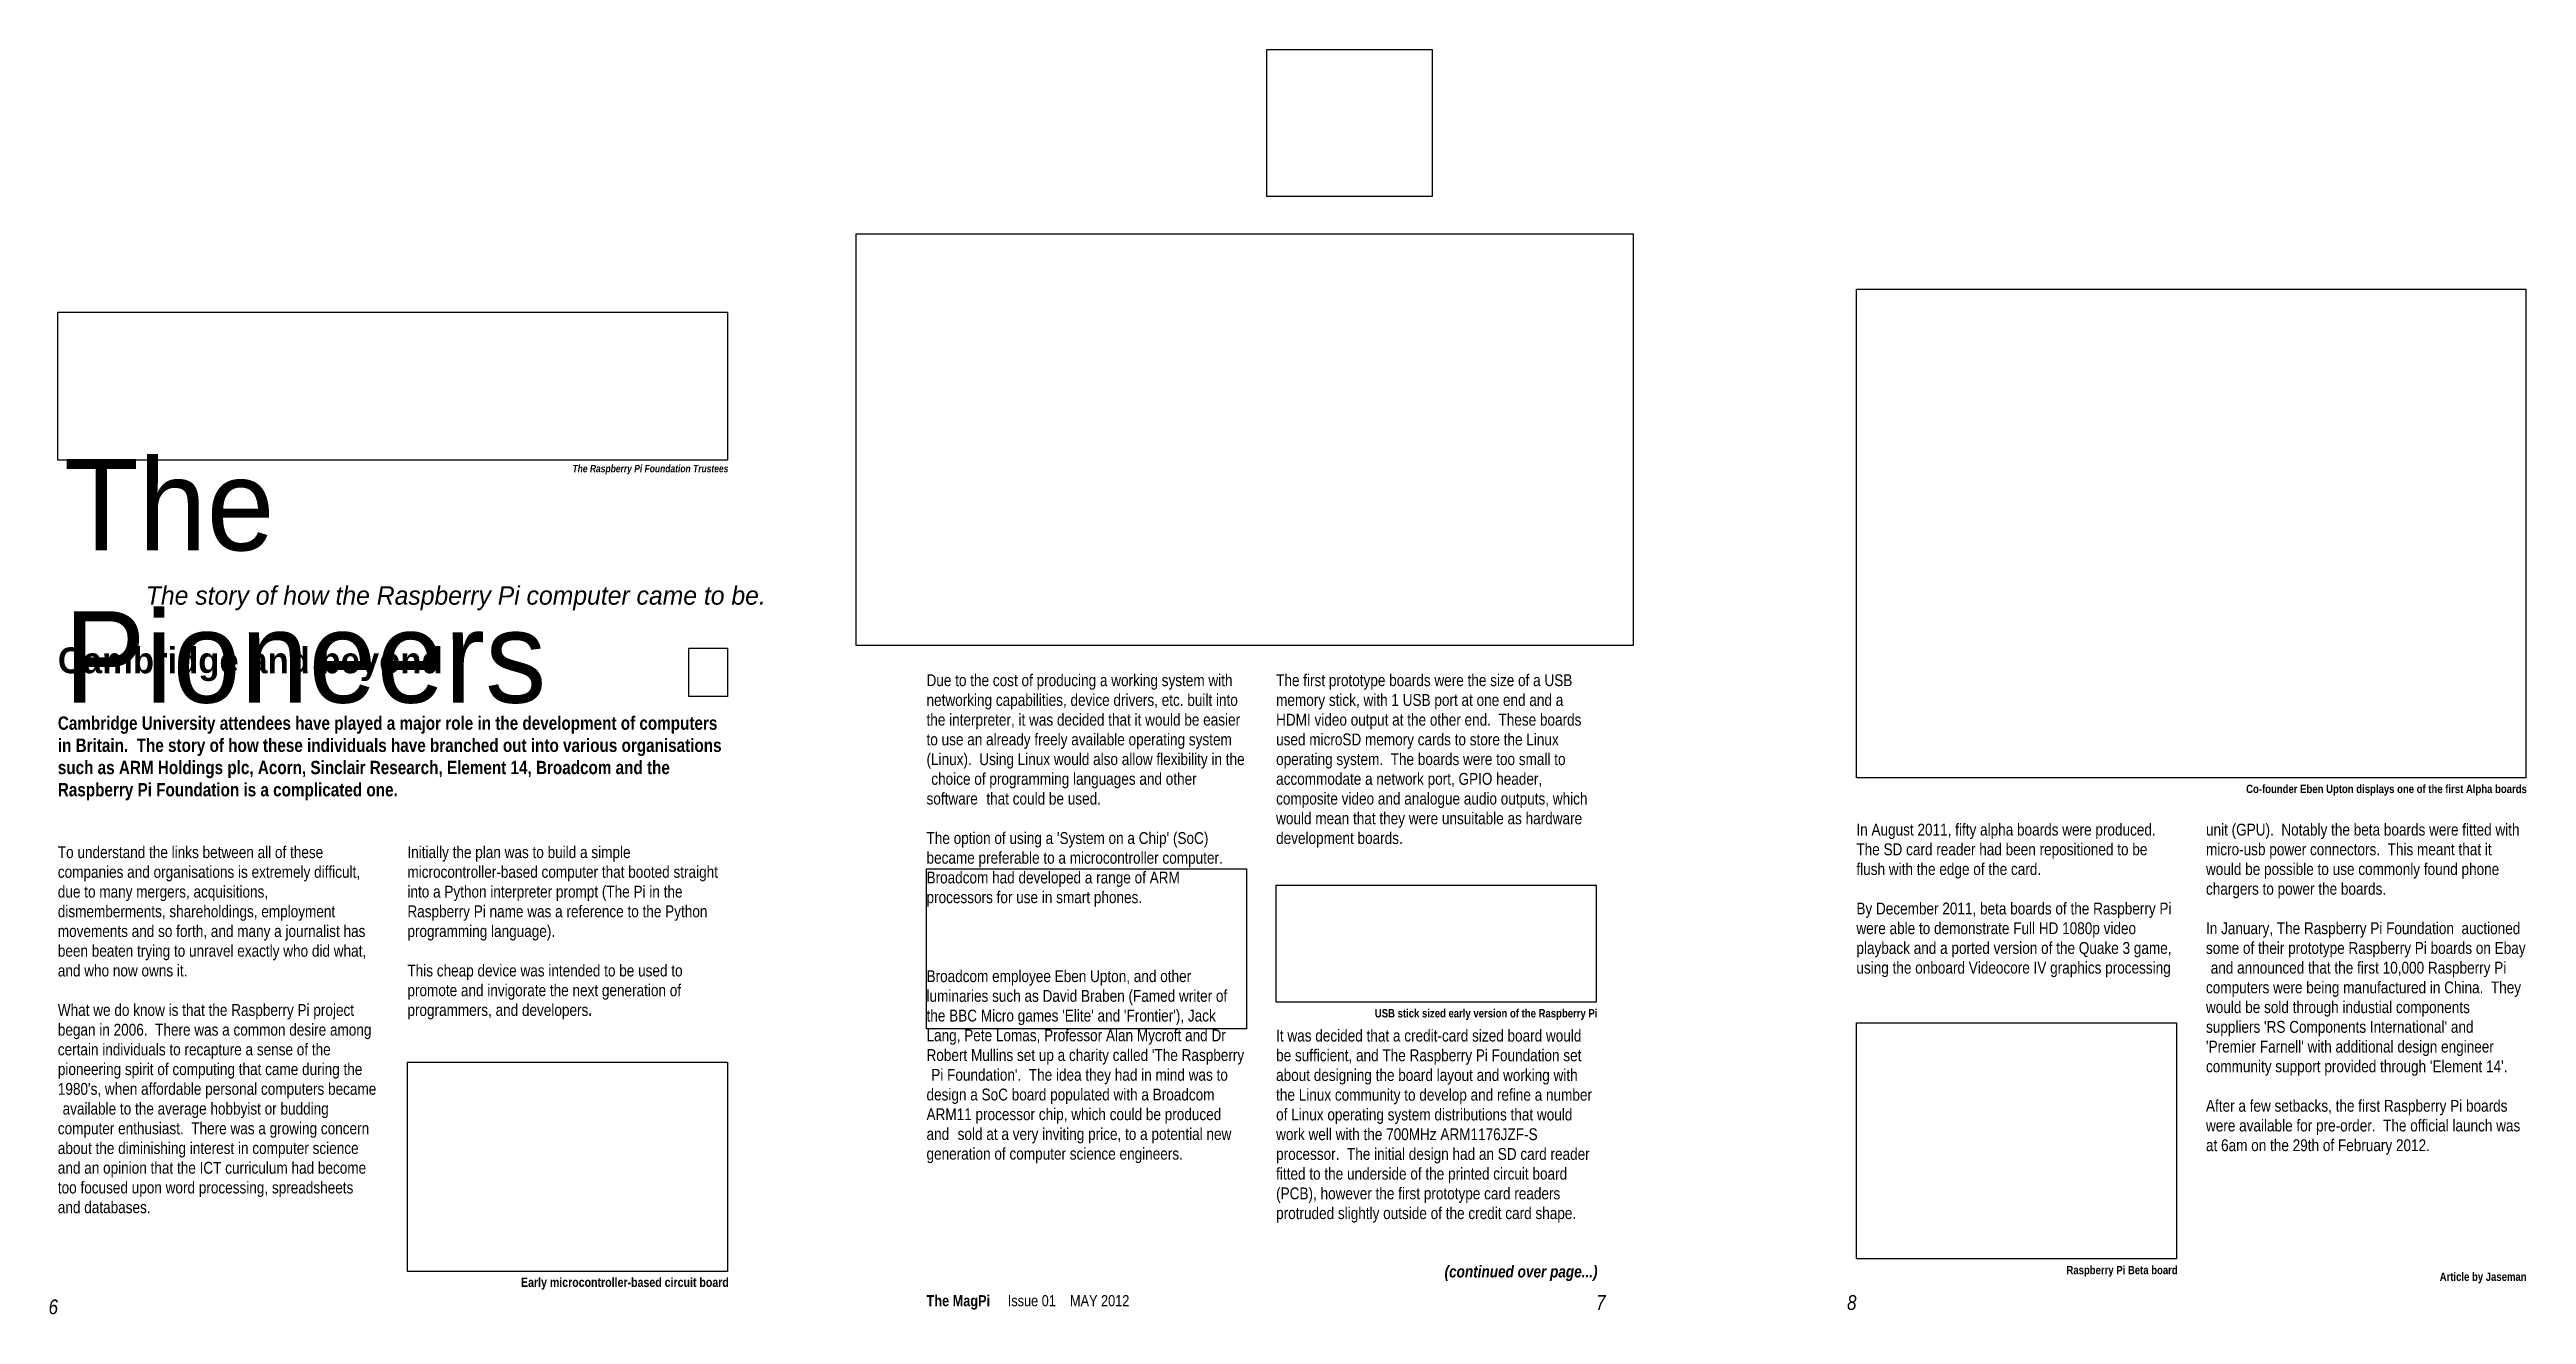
# Model space of a CAD drawing. Header units: millimetres. Extents: x 542 to 1212, y 319 to 661.
import ezdxf

# ---------------------------------------------------------------- set-up
doc = ezdxf.new("R2010")
doc.units = ezdxf.units.MM
doc.layers.add('Images', color=7, linetype='Continuous')
doc.layers.add('Text', color=7, linetype='Continuous')
doc.styles.get("Standard").update_dxf_attribs({"font": 'arial.ttf'})
picture_1 = doc.add_image_def('image1.jpg', size_in_pixel=(954, 625))
picture_2 = doc.add_image_def('image2.png', size_in_pixel=(560, 124))
picture_3 = doc.add_image_def('image3.png', size_in_pixel=(1181, 1483))
picture_4 = doc.add_image_def('image4.png', size_in_pixel=(981, 716))
picture_5 = doc.add_image_def('image5.png', size_in_pixel=(1000, 890))
picture_6 = doc.add_image_def('image6.jpg', size_in_pixel=(2700, 1350))
picture_7 = doc.add_image_def('image7.jpg', size_in_pixel=(920, 679))
picture_8 = doc.add_image_def('image8.png', size_in_pixel=(1249, 662))
picture_9 = doc.add_image_def('image9.jpg', size_in_pixel=(538, 197))

msp = doc.modelspace()

# ---------------------------------------------------------------- texts
at = {"layer": 'Text', "attachment_point": 1}
for s, width, insert, char_height in [('{\\fGabriola|b0|i0|c0|p82;The  \\C12;\\c224;Pi\\C256;oneers}', 179.3256, (546.1, 550.45), 24.7), ('\\pi23.782;{\\fBell MT|b0|i1|c0|p18;\\C12;\\c224;The story of how the Raspberry Pi computer came to be.}', 181, (544.42, 516.06), 5), ('{\\fViner Hand ITC|b1|i0|c0|p66;\\C44;\\c1077396;Cambridge and beyond}', 136, (544.42, 499.51), 7), ("{\\fArial Narrow|b0|i0|c0|p34;Due to the cost of producing a working system with networking capabilities, device drivers, etc. built into \\H1.3419x; \\H0.74523x;the interpreter, it was decided that it would be easier \\H1.2194x; \\H0.82009x;to use an already freely available operating system \\H1.2773x; \\H0.78293x;(Linux).  Using Linux would also allow flexibility in the \\H1.2665x; \\H0.78958x;choice of programming languages and other software \\H1.2701x; \\H0.78735x;that could be used.\\H1.2518x; \\H0.79883x;\\P\\H1.2494x; \\H0.80039x;\\PThe option of using a 'System on a Chip' (SoC) \\H1.2679x; \\H0.78868x;became preferable to a microcontroller computer.  \\H1.2699x; \\H0.78744x;\\PBroadcom had developed a range of ARM \\H1.2689x; \\H0.78806x;processors for use in smart phones.\\H1.2693x; \\H0.78786x;\\P\\H1.2521x; \\H0.79866x;\\P\\H1.2493x; \\H0.80045x;\\P\\H1.2502x; \\H0.79985x;\\PBroadcom employee Eben Upton, and other \\H1.2499x; \\H0.80005x;luminaries such as David Braben (Famed writer of \\H1.2671x; \\H0.78922x;the BBC Micro games 'Elite' and 'Frontier'), Jack \\H1.2706x; \\H0.78705x;Lang, Pete Lomas, Professor Alan Mycroft and Dr \\H1.2691x; \\H0.78798x;Robert Mullins set up a charity called 'The Raspberry \\H1.2522x; \\H0.79861x;Pi Foundation'.  The idea they had in mind was to \\H1.2493x; \\H0.80046x;design a SoC board populated with a Broadcom \\H1.268x; \\H0.78866x;ARM11 processor chip, which could be produced and \\H1.257x; \\H0.79557x;sold at a very inviting price, to a potential new \\H1.2497x; \\H0.80018x;generation of computer science engineers.\\H1.2671x; }", 86.5, (779.25, 492.23), 3.2), ('{\\fArial Narrow|b0|i0|c0|p34;The first prototype boards were the size of a USB memory stick, with 1 USB port at one end and a \\H1.3599x; \\H0.73533x;HDMI video output at the other end.  These boards \\H1.2222x; \\H0.81818x;used microSD memory cards to store the Linux \\H1.277x; \\H0.78309x;operating system.  The boards were too small to \\H1.2499x; \\H0.80008x;accommodate a network port, GPIO header, \\H1.2678x; \\H0.78878x;composite video and analogue audio outputs, which \\H1.2529x; \\H0.79812x;would mean that they were unsuitable as hardware \\H1.249x; \\H0.80063x;development boards.\\H1.2503x; }', 86.5, (873.75, 492.23), 3.2), ('{\\fArial Narrow|b1|i0|c0|p34;Cambridge University attendees have played a major role in the development of computers in Britain.  The story of how these individuals have branched out into various organisations \\H1.3589x; \\H0.73588x;such as ARM Holdings plc, Acorn, Sinclair Research, Element 14, Broadcom and the \\H1.2393x; \\H0.80692x;Raspberry Pi Foundation is a complicated one.\\H1.2621x; }', 181, (544.42, 480.84), 3.6), ('\\pi105.35;{\\fArial Narrow|b1|i0|c0|p34;Co-founder Eben Upton displays one of the first Alpha boards}', 181, (1030.62, 462.37), 2.25), ('{\\fArial Narrow|b0|i0|c0|p34;In August 2011, fifty alpha boards were produced.  The SD card reader had been repositioned to be \\H1.3596x; \\H0.73551x;flush with the edge of the card.\\H1.2394x; \\H0.80685x;\\P\\H1.2621x; \\H0.79235x;\\PBy December 2011, beta boards of the Raspberry Pi \\H1.263x; \\H0.79175x;were able to demonstrate Full HD 1080p video \\H1.2583x; \\H0.79474x;playback and a ported version of the Quake 3 game, \\H1.267x; \\H0.78925x;using the onboard Videocore IV graphics processing\\H1.2532x; }', 86.5, (1030.62, 451.84), 3.2), ("{\\fArial Narrow|b0|i0|c0|p34;unit (GPU).  Notably the beta boards were fitted with micro-usb power connectors.  This meant that it \\H1.3422x; \\H0.74504x;would be possible to use commonly found phone \\H1.2363x; \\H0.80885x;chargers to power the boards.\\H1.2631x; \\H0.79171x;\\P\\H1.2456x; \\H0.8028x;\\PIn January, The Raspberry Pi Foundation  auctioned \\H1.2515x; \\H0.79907x;some of their prototype Raspberry Pi boards on Ebay \\H1.2666x; \\H0.78953x;and announced that the first 10,000 Raspberry Pi \\H1.2701x; \\H0.78737x;computers were being manufactured in China.  They \\H1.2696x; \\H0.78766x;would be sold through industial components \\H1.2523x; \\H0.7985x;suppliers 'RS Components International' and \\H1.267x; \\H0.78929x;'Premier Farnell' with additional design engineer \\H1.2532x; \\H0.79795x;community support provided through 'Element 14'.\\H1.253x; \\H0.79807x;\\P\\H1.251x; \\H0.79934x;\\PAfter a few setbacks, the first Raspberry Pi boards \\H1.2667x; \\H0.78945x;were available for pre-order.  The official launch was \\H1.27x; \\H0.78739x;at 6am on the 29th of February 2012.\\H1.2689x; }", 86.5, (1125.12, 451.84), 3.2), ("{\\fArial Narrow|b0|i0|c0|p34;To understand the links between all of these companies and organisations is extremely difficult, \\H1.3589x; \\H0.73588x;due to many mergers, acquisitions, \\H1.2222x; \\H0.81818x;dismemberments, shareholdings, employment \\H1.2593x; \\H0.79412x;movements and so forth, and many a journalist has \\H1.264x; \\H0.79116x;been beaten trying to unravel exactly who did what, \\H1.2539x; \\H0.79753x;and who now owns it.\\H1.2487x; \\H0.80083x;\\P\\H1.2504x; \\H0.79972x;\\PWhat we do know is that the Raspberry Pi project \\H1.2499x; \\H0.80009x;began in 2006.  There was a common desire among \\H1.2541x; \\H0.79736x;certain individuals to recapture a sense of the \\H1.2677x; \\H0.78882x;pioneering spirit of computing that came during the \\H1.2697x; \\H0.7876x;1980's, when affordable personal computers became \\H1.269x; \\H0.78801x;available to the average hobbyist or budding \\H1.2522x; \\H0.7986x;computer enthusiast.  There was a growing concern \\H1.2493x; \\H0.80047x;about the diminishing interest in computer science \\H1.2502x; \\H0.79984x;and an opinion that the ICT curriculum had become \\H1.2677x; \\H0.78886x;too focused upon word processing, spreadsheets \\H1.27x; \\H0.78738x;and databases.\\H1.2518x; }", 86.5, (544.42, 445.74), 3.2), ('{\\fArial Narrow|b0|i0|c0|p34;Initially the plan was to build a simple microcontroller-based computer that booted straight \\H1.3333x; \\H0.75x;into a Python interpreter prompt (The Pi in the \\H1.2393x; \\H0.80692x;Raspberry Pi name was a reference to the Python \\H1.2792x; \\H0.78177x;programming language).\\H1.2659x; \\H0.78998x;\\P\\H1.2532x; \\H0.79793x;\\PThis cheap device was intended to be used to \\H1.2489x; \\H0.80069x;promote and invigorate the next generation of \\H1.2674x; \\H0.78901x;programmers, and developers\\fArial Narrow|b1|i0|c0|p34;.\\H1.2527x; }', 86.5, (638.92, 445.74), 3.2), ('\\pi26.694;{\\fArial Narrow|b1|i0|c0|p34;USB stick sized early version of the Raspberry Pi}', 86.5, (873.75, 401.7), 2.25), ('{\\fArial Narrow|b0|i0|c0|p34;It was decided that a credit-card sized board would be sufficient, and The Raspberry Pi Foundation set \\H1.3504x; \\H0.74053x;about designing the board layout and working with \\H1.2251x; \\H0.81628x;the Linux community to develop and refine a number \\H1.2754x; \\H0.78409x;of Linux operating system distributions that would \\H1.2671x; \\H0.78919x;work well with the 700MHz ARM1176JZF-S \\H1.2706x; \\H0.78706x;processor.  The initial design had an SD card reader\\H1.2698x; \\H0.78756x;\\Pfitted to the underside of the printed circuit board \\H1.2693x; \\H0.78781x;(PCB), however the first prototype card readers \\H1.2698x; \\H0.78752x;protruded slightly outside of the credit card shape. \\H1.2693x; }', 86.5, (873.75, 396.14), 3.2), ('\\pi30.71;{\\fArial Narrow|b1|i0|c0|p34;Early microcontroller-based circuit board}', 86.5, (638.92, 329.08), 2.5), ('\\pi45.542;{\\fArial Narrow|b1|i1|c0|p34;(continued over page...)}', 86.5, (873.75, 332.34), 3.2), ('\\pi56.774;{\\fArial Narrow|b1|i0|c0|p34;Raspberry Pi Beta board}', 86.5, (1030.62, 332.26), 2.25)]:
    msp.add_mtext_dynamic_manual_height_columns(s, width=width, gutter_width=12.5, heights=[0], dxfattribs=dict(at, insert=insert, char_height=char_height))
at = {"layer": 'Text', "color": 255, "attachment_point": 1}
for s, width, insert, char_height in [('\\pi139.13;{\\fArial Narrow|b1|i1|c0|p34;\\C254;\\c14474460;The Raspberry Pi Foundation Trustees}', 181, (544.42, 548.87), 2), ('\\pi63.177;{\\fArial Narrow|b1|i0|c0|p34;\\C256;Article by Jaseman}', 86.5, (1125.12, 330.46), 2.25), ('\\pi7.4994;{\\fArial Narrow|b0|i1|c0|p34;\\C43;6}', 9.7232, (534.42, 323.18), 4), ('{\\fArial Narrow|b0|i1|c0|p34;\\C43;7}', 10, (960.25, 324.35), 4), ('\\pi7.4803;{\\fArial Narrow|b0|i1|c0|p34;\\C43;8}', 9.7232, (1020.62, 324.35), 4)]:
    msp.add_mtext_dynamic_manual_height_columns(s, width=width, gutter_width=12.5, heights=[0], dxfattribs=dict(at, insert=insert, char_height=char_height))
at = {"layer": 'Text', "color": 254, "insert": (779.25, 324.35), "char_height": 3, "attachment_point": 1}
msp.add_mtext_dynamic_manual_height_columns('{\\fArial Narrow|b1|i0|c0|p34;The MagPi\\fArial Narrow|b0|i0|c0|p34;     Issue 01    MAY 2012}', width=139.4261, gutter_width=12.5, heights=[0], dxfattribs=at)

# ---------------------------------------------------------------- pictures from other files: only their frames are drawn
at = {"layer": 'Images'}
image = msp.add_image(picture_5, insert=(871.23, 621.43), size_in_units=(44.67, 39.75), dxfattribs=at)
image.dxf.flags = 15
image = msp.add_image(picture_8, insert=(760.25, 500.04), size_in_units=(210, 111.31), dxfattribs=at)
image.dxf.flags = 7
image = msp.add_image(picture_4, insert=(1030.62, 464.24), size_in_units=(181, 132.11), dxfattribs=at)
image.dxf.flags = 7
image = msp.add_image(picture_2, insert=(544.42, 550.1), size_in_units=(181, 40.08), dxfattribs=at)
image.dxf.flags = 15
image = msp.add_image(picture_3, insert=(715.01, 486.26), size_in_units=(10.42, 13.08), rotation=0, dxfattribs=at)
image.dxf.flags = 15
image = msp.add_image(picture_6, insert=(779.25, 396.34), size_in_units=(86.5, 43.25), dxfattribs=dict(at, brightness=99, contrast=86))
image.dxf.flags = 15
image = msp.add_image(picture_9, insert=(873.75, 403.55), size_in_units=(86.5, 31.67), dxfattribs=at)
image.dxf.flags = 7
image = msp.add_image(picture_7, insert=(1030.62, 334.18), size_in_units=(86.5, 63.84), rotation=0, dxfattribs=at)
image.dxf.flags = 7
image = msp.add_image(picture_1, insert=(638.92, 330.71), size_in_units=(86.5, 56.67), dxfattribs=at)
image.dxf.flags = 7

doc.saveas('drawing.dxf')
